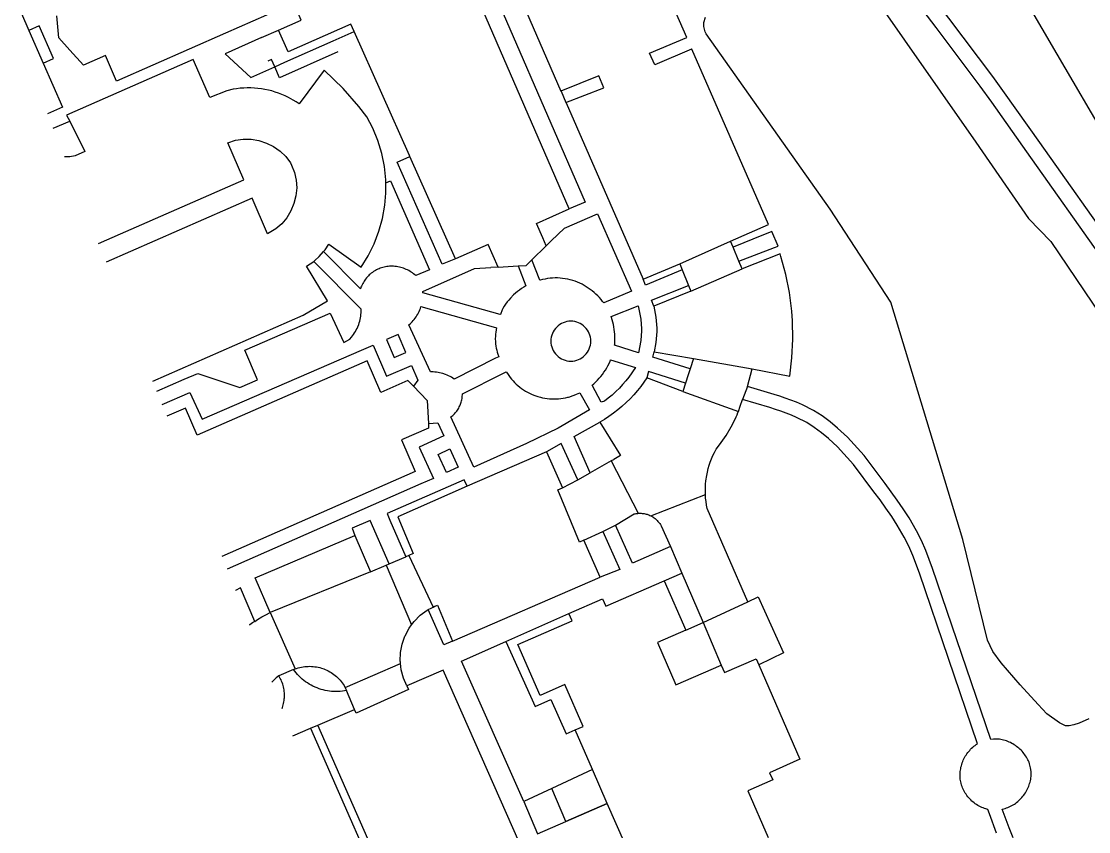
# Model space of a CAD drawing. Header units: millimetres. Extents: x 111502 to 977541, y 8702 to 1044108.
# Drawn here: x 974721.4 to 974855.2, y 475184.5 to 475286.1 of the extents above; entities that cross this region are included whole.
import ezdxf

# ---------------------------------------------------------------- set-up
doc = ezdxf.new("R2010")
doc.units = ezdxf.units.MM
doc.header["$LTSCALE"] = 0.25
doc.layers.add('X HVSS Site Background', color=8, linetype='Continuous')

# ---------------------------------------------------------------- blocks, each defined once
blk = doc.blocks.new('OS MAP')
at = {"layer": 'X HVSS Site Background'}
for points in [[(488562.15, 239909.15), (488562.11, 239907.03), (488575.16, 239888.26), (488587.22, 239871.06), (488591.44, 239865.19), (488599.11, 239854.72), (488602.11, 239850.7), (488609.95, 239840.36), (488619.47, 239827.87), (488624.98, 239820.54), (488626.45, 239818.5), (488630.86, 239812.25), (488640.7, 239798.4), (488643.28, 239794.84), (488651.13, 239784.19), (488658.33, 239774.65), (488658.64, 239774.16), (488660.37, 239771.22), (488661.03, 239769.95), (488661.83, 239768.18), (488662.1, 239766.32), (488662.06, 239766.02)], [(488561.97, 239903.73), (488573.52, 239887.12), (488585.58, 239869.91), (488589.81, 239864.02), (488597.49, 239853.54), (488600.51, 239849.51), (488608.36, 239839.16), (488617.88, 239826.66), (488623.38, 239819.33), (488624.83, 239817.32), (488629.23, 239811.1), (488639.07, 239797.24)], [(488627.58, 239725.11), (488627.06, 239726.33), (488626.2, 239728.7), (488626.38, 239728.74), (488626.56, 239728.78), (488626.73, 239728.84), (488626.9, 239728.9), (488627.07, 239728.97), (488627.23, 239729.05), (488627.4, 239729.13), (488627.55, 239729.22), (488627.71, 239729.32), (488627.86, 239729.42), (488628, 239729.53), (488628.14, 239729.64), (488628.28, 239729.77), (488628.41, 239729.89), (488628.54, 239730.02), (488628.66, 239730.16), (488628.78, 239730.3), (488628.89, 239730.45), (488629, 239730.59), (488629.1, 239730.75), (488629.2, 239730.9), (488629.29, 239731.07), (488629.37, 239731.23), (488629.45, 239731.39), (488629.52, 239731.56), (488629.58, 239731.74), (488629.63, 239731.91), (488629.68, 239732.08), (488629.73, 239732.26), (488629.76, 239732.44), (488629.79, 239732.62), (488629.8, 239732.8), (488629.82, 239732.98), (488629.82, 239733.16), (488629.81, 239733.35), (488629.78, 239733.68), (488629.75, 239733.86), (488629.71, 239734.04), (488629.66, 239734.21), (488629.61, 239734.39), (488629.55, 239734.56), (488629.48, 239734.73), (488629.4, 239734.89), (488629.32, 239735.05), (488629.23, 239735.21), (488629.13, 239735.36), (488629.02, 239735.51), (488628.92, 239735.66), (488628.8, 239735.8), (488628.68, 239735.94), (488628.55, 239736.07), (488628.42, 239736.2), (488628.29, 239736.32), (488628.14, 239736.44), (488628, 239736.55), (488627.85, 239736.66), (488627.7, 239736.76), (488627.54, 239736.86), (488627.38, 239736.94), (488627.22, 239737.03), (488627.05, 239737.1), (488626.88, 239737.17), (488626.71, 239737.24), (488626.54, 239737.29), (488626.36, 239737.34), (488626.19, 239737.39), (488626.01, 239737.42), (488625.83, 239737.45), (488625.65, 239737.47), (488625.47, 239737.48), (488625.29, 239737.48), (488625.1, 239737.48), (488624.75, 239737.44), (488617.46, 239758.85), (488616.6, 239761.13), (488616.05, 239762.38), (488615.45, 239763.59), (488614.53, 239765.22), (488613.79, 239766.35), (488613.04, 239767.43), (488612.27, 239768.49), (488611.51, 239769.53), (488608.89, 239773.01), (488606.79, 239775.33), (488605.55, 239776.47), (488604.6, 239777.25), (488603.62, 239777.98), (488602.55, 239778.67), (488601.15, 239779.38), (488600.41, 239779.7), (488599.7, 239779.96), (488598.99, 239780.21), (488598.31, 239780.45), (488597.6, 239780.69), (488594.27, 239781.69)], [(488637.03, 239740.01), (488635.84, 239739.47), (488635.18, 239739.28), (488634.6, 239739.15), (488634.14, 239739.14), (488633.36, 239739.53), (488631.79, 239740.62), (488630.7, 239741.79), (488628.44, 239744.27), (488626.04, 239747.03), (488625.03, 239748.46), (488624.34, 239749.86), (488621.25, 239762.51), (488612.24, 239792.25), (488604.62, 239803.92), (488589.08, 239825.89), (488588.96, 239826.14), (488588.85, 239826.45), (488588.78, 239826.79), (488588.77, 239827.1), (488588.79, 239827.3), (488589, 239827.97)], [(488605, 239837.9), (488622.9, 239812.3), (488629.5, 239802.75), (488632.3, 239799.85), (488656.5, 239764.03)], [(488667.9, 239766.98), (488667.49, 239767.55), (488664.32, 239772.03), (488661.25, 239776.58), (488656.98, 239783.17), (488652.4, 239790.58), (488645.57, 239802), (488639.41, 239812.57), (488633.1, 239823.33), (488627.16, 239833.53), (488621.47, 239843.28), (488616.05, 239852.52), (488611.82, 239859.78), (488606.87, 239868.2)], [(488592.14, 239799.9), (488596.89, 239801.98), (488587.27, 239823.98), (488587.22, 239823.96), (488582.64, 239822.01), (488581.99, 239823.45), (488586.64, 239825.44), (488575.93, 239849.89)], [(488553, 239847.4), (488555, 239848.28), (488573.91, 239804.8), (488571.91, 239803.93)], [(488571.91, 239803.93), (488553.7, 239845.8)], [(488560.33, 239842.96), (488570.87, 239818.7)], [(488535.46, 239826.35), (488538.29, 239827.61), (488537.37, 239829.72), (488528.8, 239825.98), (488515.15, 239819.96), (488513.75, 239823.17), (488511.02, 239821.95), (488509.29, 239823.85), (488507.91, 239825.37), (488507.66, 239828.15)], [(488503.22, 239828.44), (488504.14, 239826.32)], [(488505.97, 239822.21), (488507.25, 239822.78), (488505.44, 239826.9), (488504.14, 239826.32)], [(488504.14, 239826.32), (488505.97, 239822.21)], [(488533.34, 239825.41), (488535.46, 239826.35)], [(488534.98, 239821.76), (488536.26, 239822.33), (488542.3, 239825.01), (488544.94, 239826.19)], [(488544.94, 239826.19), (488544.53, 239827.1), (488536.68, 239823.61), (488535.46, 239826.35)], [(488551.92, 239810.51), (488551.86, 239810.65), (488544.94, 239826.19)], [(488533.34, 239825.41), (488528.79, 239823.38), (488532, 239820.43), (488534.98, 239821.76)], [(488542.9, 239823.64), (488535.59, 239820.39), (488534.98, 239821.76)], [(488505.97, 239822.21), (488508.39, 239816.71), (488506.49, 239815.87)], [(488548.9, 239807.2), (488548.9, 239807.36), (488548.9, 239807.58), (488548.73, 239809.25), (488548.4, 239810.9), (488547.92, 239812.51), (488547.29, 239814.06), (488546.55, 239815.48), (488545.52, 239816.79), (488543.55, 239819.04), (488541.19, 239821.34), (488538.04, 239817.1), (488537.67, 239817.35), (488537.29, 239817.59), (488536.69, 239817.92), (488536.29, 239818.11), (488535.88, 239818.29), (488535.47, 239818.45), (488535.05, 239818.59), (488534.62, 239818.72), (488534.19, 239818.83), (488533.75, 239818.92), (488533.31, 239818.99), (488532.87, 239819.05), (488532.43, 239819.08), (488531.99, 239819.1), (488531.54, 239819.11), (488531.1, 239819.09), (488530.65, 239819.06), (488530.21, 239819.01), (488529.77, 239818.94), (488528.98, 239818.76), (488526.84, 239817.92), (488524.74, 239822.68), (488508.89, 239815.7), (488509.28, 239814.92)], [(488534.98, 239821.76), (488534.57, 239822.67), (488534.12, 239822.47)], [(488571.5, 239817.27), (488576.26, 239819.12), (488575.63, 239820.64), (488570.87, 239818.7)], [(488570.87, 239818.7), (488570.88, 239818.68), (488571.5, 239817.27)], [(488571.5, 239817.27), (488571.52, 239817.23), (488581.19, 239795.12)], [(488507.19, 239814.08), (488509.28, 239814.92)], [(488509.28, 239814.92), (488511.16, 239811.13), (488509.97, 239810.58), (488509.75, 239810.54), (488509.52, 239810.5), (488509.29, 239810.47), (488509.05, 239810.46), (488508.83, 239810.45), (488508.63, 239810.45)], [(488512.9, 239799.61), (488515.64, 239800.81), (488531.13, 239807.6), (488529.11, 239812.23), (488530.05, 239812.54), (488531.02, 239812.68), (488532.01, 239812.67), (488532.99, 239812.51), (488533.94, 239812.2), (488534.83, 239811.75), (488535.65, 239811.19), (488536.36, 239810.5), (488536.94, 239809.7), (488537.09, 239809.43), (488537.47, 239808.52), (488537.68, 239807.55), (488537.74, 239806.57), (488537.63, 239805.58), (488537.39, 239804.62), (488537.01, 239803.7), (488536.5, 239802.84), (488535.87, 239802.08), (488535.13, 239801.43), (488534.29, 239800.92), (488534.08, 239800.82), (488532.14, 239805.27), (488513.83, 239797.26)], [(488557.64, 239797.66), (488555.99, 239797.01), (488550.34, 239809.81), (488551.92, 239810.51)], [(488557.64, 239797.66), (488551.92, 239810.51)], [(488548.9, 239807.2), (488549.5, 239807.46), (488554.37, 239796.32), (488552.67, 239795.57), (488552.54, 239795.69), (488552.4, 239795.8), (488552.25, 239795.91), (488552.1, 239796.01), (488551.95, 239796.11), (488551.8, 239796.2), (488551.64, 239796.28), (488551.47, 239796.36), (488551.31, 239796.43), (488551.14, 239796.49), (488550.97, 239796.55), (488550.79, 239796.61), (488550.62, 239796.65), (488550.4, 239796.69), (488550.23, 239796.71), (488550.06, 239796.73), (488549.89, 239796.74), (488549.72, 239796.75), (488549.55, 239796.74), (488549.38, 239796.74), (488549.21, 239796.72), (488549.04, 239796.7), (488548.87, 239796.67), (488548.71, 239796.64), (488548.54, 239796.59), (488548.38, 239796.55), (488548.22, 239796.5), (488548.06, 239796.44), (488547.9, 239796.37), (488547.75, 239796.3), (488547.6, 239796.22), (488547.38, 239796.08), (488547.23, 239795.98), (488547.09, 239795.88), (488546.96, 239795.77), (488546.84, 239795.66), (488546.72, 239795.54), (488546.6, 239795.41), (488546.49, 239795.28), (488546.38, 239795.15), (488546.28, 239795.01), (488546.19, 239794.87), (488546.1, 239794.73), (488546.02, 239794.58), (488545.94, 239794.43), (488545.87, 239794.27), (488545.79, 239794.11), (488545.73, 239793.93), (488541.1, 239798.59)], [(488541.1, 239798.59), (488541.22, 239798.72), (488541.3, 239798.81), (488541.77, 239799.5), (488545.82, 239796.63), (488546.7, 239798.06), (488547.44, 239799.56), (488548.04, 239801.13), (488548.49, 239802.75), (488548.79, 239804.4), (488548.92, 239805.91), (488548.9, 239807.2)], [(488569.66, 239799.92), (488571.31, 239801.51), (488575.45, 239803.33), (488579.73, 239793.63), (488576.23, 239792.15), (488576.08, 239792.35), (488575.89, 239792.59), (488575.69, 239792.82), (488575.48, 239793.04), (488575.26, 239793.26), (488575.03, 239793.46), (488574.79, 239793.66), (488574.55, 239793.85), (488574.3, 239794.02), (488574.04, 239794.19), (488573.78, 239794.35), (488573.51, 239794.49), (488573.23, 239794.63), (488572.95, 239794.75), (488572.66, 239794.86), (488572.37, 239794.96), (488572.02, 239795.06), (488571.71, 239795.13), (488571.39, 239795.19), (488571.08, 239795.23), (488570.76, 239795.26), (488570.45, 239795.28), (488570.13, 239795.28), (488569.81, 239795.26), (488569.5, 239795.24), (488569.18, 239795.2), (488568.87, 239795.14), (488568.56, 239795.08), (488568.25, 239795), (488568.22, 239794.99), (488567.23, 239797.56)], [(488569.02, 239799.3), (488568.58, 239800.32), (488567.79, 239802.12), (488571.91, 239803.93)], [(488593.19, 239797.39), (488597.63, 239799.1), (488598.08, 239799.27), (488597.31, 239801.1), (488597.03, 239800.99), (488596.26, 239800.68), (488592.45, 239799.15)], [(488562.99, 239796.65), (488561.76, 239799.47), (488557.64, 239797.66)], [(488569.02, 239799.3), (488569.66, 239799.92)], [(488585.76, 239797.06), (488592.14, 239799.9)], [(488592.45, 239799.15), (488592.14, 239799.9)], [(488539.87, 239797.36), (488539.91, 239797.39), (488540, 239797.47), (488540.55, 239797.96), (488541.1, 239798.59)], [(488567.23, 239797.56), (488569.02, 239799.3)], [(488593.19, 239797.39), (488592.45, 239799.15)], [(488594.85, 239783.9), (488599.56, 239782.96), (488599.83, 239785.27), (488599.94, 239787.59), (488599.89, 239789.91), (488599.8, 239791.13), (488599.51, 239793.44), (488599.06, 239795.71), (488598.45, 239797.96), (488598.34, 239798.29), (488593.59, 239796.42)], [(488519.71, 239782.36), (488538.56, 239790.61), (488541.6, 239792.43), (488538.97, 239796.74), (488539.87, 239797.36)], [(488520.21, 239781.08), (488523.61, 239782.58), (488525.33, 239783.31), (488530.6, 239781.56), (488532.81, 239782.51), (488531.22, 239786.22), (488541.95, 239790.85), (488543.66, 239787.21), (488544.39, 239787.62), (488544.61, 239787.87), (488544.75, 239788.04), (488544.87, 239788.21), (488544.99, 239788.39), (488545.1, 239788.58), (488545.21, 239788.76), (488545.3, 239788.95), (488545.39, 239789.15), (488545.52, 239789.46), (488545.59, 239789.67), (488545.65, 239789.87), (488545.7, 239790.08), (488545.74, 239790.29), (488545.77, 239790.5), (488545.79, 239790.72), (488545.81, 239790.93), (488545.81, 239791.15), (488545.81, 239791.37), (488539.87, 239797.36)], [(488565.5, 239796.8), (488566.47, 239794.28), (488566.2, 239794.12), (488565.93, 239793.94), (488565.67, 239793.76), (488565.41, 239793.57), (488565.17, 239793.37), (488564.93, 239793.15), (488564.53, 239792.75), (488564.32, 239792.51), (488564.12, 239792.27), (488563.93, 239792.01), (488563.75, 239791.75), (488563.59, 239791.47), (488563.49, 239791.3), (488563.3, 239790.7), (488563.25, 239790.71), (488553.56, 239793.43), (488553.55, 239793.59), (488560.02, 239796.47), (488562.09, 239796.59)], [(488562.99, 239796.65), (488562.09, 239796.59)], [(488562.99, 239796.65), (488565.5, 239796.8)], [(488565.5, 239796.8), (488566.51, 239796.86), (488567.23, 239797.56)], [(488581.19, 239795.12), (488585.76, 239797.06)], [(488585.76, 239797.06), (488586.06, 239796.32)], [(488593.59, 239796.42), (488593.19, 239797.39)], [(488586.06, 239796.32), (488581.48, 239794.37), (488581.19, 239795.12)], [(488586.06, 239796.32), (488586.84, 239794.35)], [(488587.14, 239793.61), (488593.59, 239796.42)], [(488582.5, 239791.73), (488582.21, 239792.48), (488586.84, 239794.35)], [(488586.84, 239794.35), (488587.14, 239793.61)], [(488587.14, 239793.61), (488582.5, 239791.73)], [(488563.06, 239785.41), (488562.66, 239785.21), (488557.48, 239782.61), (488557.31, 239782.72), (488557.14, 239782.83), (488556.96, 239782.93), (488556.78, 239783.02), (488556.59, 239783.11), (488556.4, 239783.18), (488556.05, 239783.3), (488555.85, 239783.35), (488555.66, 239783.4), (488555.46, 239783.43), (488555.26, 239783.46), (488555.05, 239783.48), (488554.85, 239783.5), (488554.5, 239783.5), (488551.8, 239789.4), (488551.95, 239789.52), (488552.09, 239789.66), (488552.22, 239789.79), (488552.35, 239789.93), (488552.47, 239790.08), (488552.59, 239790.23), (488552.72, 239790.42), (488552.82, 239790.58), (488552.92, 239790.75), (488553.02, 239790.92), (488553.1, 239791.09), (488553.17, 239791.27), (488553.24, 239791.45), (488553.32, 239791.7), (488562.65, 239789.06), (488562.78, 239789.02), (488562.73, 239788.76), (488562.69, 239788.49), (488562.67, 239788.23), (488562.65, 239787.96), (488562.64, 239787.7), (488562.66, 239787.28), (488562.68, 239787.02), (488562.71, 239786.75), (488562.76, 239786.49), (488562.81, 239786.23), (488562.88, 239785.97), (488562.95, 239785.71), (488563.06, 239785.41)], [(488580.61, 239785.91), (488577.59, 239786.85), (488577.61, 239786.98), (488577.63, 239787.29), (488577.64, 239787.6), (488577.64, 239787.91), (488577.63, 239788.22), (488577.6, 239788.53), (488577.56, 239788.84), (488577.51, 239789.14), (488577.45, 239789.45), (488577.37, 239789.75), (488577.29, 239790.05), (488577.19, 239790.34), (488577.15, 239790.43), (488580.55, 239791.8), (488580.87, 239790.12), (488580.97, 239788.91), (488580.97, 239788.66), (488580.88, 239787.45), (488580.61, 239785.91)], [(488582.5, 239791.73), (488582.76, 239790.37), (488582.87, 239788.99), (488582.87, 239788.59), (488582.77, 239787.21), (488582.56, 239786.04)], [(488569.61, 239787.36), (488569.62, 239787.12), (488569.66, 239786.87), (488569.72, 239786.63), (488569.8, 239786.4), (488569.91, 239786.18), (488570.03, 239785.97), (488570.18, 239785.77), (488570.34, 239785.59), (488570.52, 239785.43), (488570.72, 239785.28), (488570.93, 239785.16), (488571.15, 239785.05), (488571.38, 239784.97), (488571.62, 239784.91), (488571.87, 239784.87), (488572.11, 239784.86), (488572.36, 239784.87), (488572.6, 239784.91), (488572.84, 239784.97), (488573.07, 239785.05), (488573.29, 239785.16), (488573.5, 239785.28), (488573.7, 239785.43), (488573.88, 239785.59), (488574.04, 239785.77), (488574.19, 239785.97), (488574.32, 239786.18), (488574.42, 239786.4), (488574.5, 239786.63), (488574.56, 239786.87), (488574.6, 239787.12), (488574.61, 239787.36), (488574.6, 239787.61), (488574.56, 239787.85), (488574.5, 239788.09), (488574.42, 239788.32), (488574.32, 239788.54), (488574.19, 239788.75), (488574.04, 239788.95), (488573.88, 239789.13), (488573.7, 239789.29), (488573.5, 239789.44), (488573.29, 239789.57), (488573.07, 239789.67), (488572.84, 239789.75), (488572.6, 239789.81), (488572.36, 239789.85), (488572.11, 239789.86), (488571.87, 239789.85), (488571.62, 239789.81), (488571.38, 239789.75), (488571.15, 239789.67), (488570.93, 239789.57), (488570.72, 239789.44), (488570.52, 239789.29), (488570.34, 239789.13), (488570.18, 239788.95), (488570.03, 239788.75), (488569.91, 239788.54), (488569.8, 239788.32), (488569.72, 239788.09), (488569.66, 239787.85), (488569.62, 239787.61), (488569.61, 239787.36)], [(488549, 239787.58), (488549.96, 239785.33), (488551.43, 239785.95), (488550.47, 239788.2), (488549, 239787.58)], [(488520.87, 239779.4), (488524.33, 239780.92), (488525.89, 239777.6), (488545.86, 239786.24), (488547.31, 239786.86), (488549.01, 239782.97), (488552.14, 239784.29), (488552.93, 239782.45), (488552.37, 239781.7)], [(488587.08, 239783.91), (488582.37, 239785.37), (488582.56, 239786.04)], [(488582.56, 239786.04), (488587.48, 239785.17)], [(488552.37, 239781.7), (488551.68, 239782.42), (488548.29, 239780.94), (488546.57, 239784.88), (488525.27, 239775.59), (488523.79, 239778.97), (488521.45, 239777.95)], [(488575.93, 239779.71), (488574.8, 239781.83), (488574.99, 239782.02), (488575.22, 239782.23), (488575.45, 239782.46), (488575.67, 239782.7), (488575.88, 239782.94), (488576.08, 239783.2), (488576.26, 239783.46), (488576.44, 239783.73), (488576.61, 239784), (488576.76, 239784.28), (488576.91, 239784.57), (488577.04, 239784.86), (488577.1, 239785.01), (488580.21, 239784.05), (488579.36, 239782.83), (488578.99, 239782.37), (488578.6, 239781.91), (488578.19, 239781.47), (488577.76, 239781.04), (488577.27, 239780.6), (488576.8, 239780.22), (488576.32, 239779.85), (488575.93, 239779.71)], [(488587.48, 239785.17), (488587.08, 239783.91)], [(488587.48, 239785.17), (488594.85, 239783.9)], [(488573.23, 239780.9), (488573.25, 239780.87), (488574.44, 239778.74), (488570.51, 239776.44), (488566.56, 239774.53), (488559.96, 239771.56), (488557.08, 239777.86), (488557.3, 239778.04), (488557.41, 239778.14), (488557.52, 239778.25), (488557.62, 239778.36), (488557.71, 239778.48), (488557.81, 239778.6), (488557.89, 239778.72), (488557.97, 239778.84), (488558.05, 239778.97), (488558.12, 239779.11), (488558.19, 239779.24), (488558.27, 239779.45), (488558.32, 239779.59), (488558.37, 239779.73), (488558.41, 239779.88), (488558.44, 239780.02), (488558.47, 239780.17), (488558.49, 239780.32), (488558.5, 239780.47), (488558.51, 239780.62), (488558.51, 239780.77), (488563.66, 239783.36), (488564, 239783.53), (488564.15, 239783.29), (488564.32, 239783.05), (488564.49, 239782.82), (488564.67, 239782.6), (488564.86, 239782.38), (488565.06, 239782.17), (488565.27, 239781.98), (488565.48, 239781.78), (488565.71, 239781.6), (488565.94, 239781.43), (488566.18, 239781.27), (488566.42, 239781.11), (488566.67, 239780.97), (488566.92, 239780.84), (488567.18, 239780.72), (488567.45, 239780.6), (488567.72, 239780.5), (488567.99, 239780.41), (488568.29, 239780.33), (488568.57, 239780.27), (488568.85, 239780.21), (488569.14, 239780.17), (488569.42, 239780.14), (488569.71, 239780.12), (488570, 239780.12), (488570.29, 239780.13), (488570.57, 239780.14), (488570.86, 239780.17), (488571.14, 239780.21), (488571.43, 239780.26), (488571.71, 239780.33), (488571.81, 239780.35), (488571.99, 239780.4), (488572.26, 239780.49), (488572.53, 239780.59), (488572.8, 239780.7), (488573.23, 239780.9)], [(488586.5, 239782.1), (488581.85, 239783.54), (488581.64, 239782.78)], [(488587.08, 239783.91), (488586.83, 239783.14), (488586.5, 239782.1)], [(488594.27, 239781.69), (488594.85, 239783.9)], [(488581.64, 239782.78), (488580.88, 239781.69), (488580.46, 239781.16), (488580.01, 239780.64), (488579.55, 239780.14), (488579.06, 239779.66), (488578.51, 239779.17), (488577.99, 239778.73), (488577.45, 239778.32), (488576.89, 239777.92), (488576.31, 239777.55), (488575.73, 239777.21)], [(488586.16, 239781.05), (488581.64, 239782.78)], [(488586.5, 239782.1), (488586.16, 239781.05)], [(488552.37, 239781.7), (488554.08, 239779.91), (488554.25, 239777.04)], [(488586.16, 239781.05), (488593.11, 239778.54)], [(488594.27, 239781.69), (488593.63, 239780.06)], [(488593.11, 239778.54), (488593.35, 239779.19), (488593.63, 239780.06)], [(488625.46, 239725.7), (488624.58, 239728.11), (488624.4, 239728.65), (488624.14, 239728.72), (488623.96, 239728.77), (488623.79, 239728.84), (488623.62, 239728.91), (488623.45, 239728.98), (488623.28, 239729.07), (488623.12, 239729.16), (488622.97, 239729.26), (488622.81, 239729.36), (488622.66, 239729.47), (488622.52, 239729.59), (488622.38, 239729.71), (488622.24, 239729.84), (488622.11, 239729.97), (488621.99, 239730.11), (488621.87, 239730.25), (488621.76, 239730.4), (488621.65, 239730.55), (488621.55, 239730.7), (488621.46, 239730.86), (488621.37, 239731.02), (488621.29, 239731.19), (488621.21, 239731.36), (488621.15, 239731.53), (488621.09, 239731.71), (488621.03, 239731.93), (488620.99, 239732.11), (488620.96, 239732.29), (488620.93, 239732.47), (488620.92, 239732.66), (488620.91, 239732.84), (488620.91, 239733.02), (488620.92, 239733.21), (488620.93, 239733.39), (488620.96, 239733.58), (488620.99, 239733.76), (488621.02, 239733.94), (488621.07, 239734.12), (488621.12, 239734.3), (488621.18, 239734.48), (488621.24, 239734.65), (488621.31, 239734.82), (488621.39, 239734.99), (488621.47, 239735.15), (488621.56, 239735.32), (488621.66, 239735.47), (488621.76, 239735.63), (488621.87, 239735.78), (488621.99, 239735.92), (488622.11, 239736.06), (488622.23, 239736.2), (488622.36, 239736.33), (488622.5, 239736.45), (488622.64, 239736.57), (488622.79, 239736.68), (488622.94, 239736.78), (488623.1, 239736.88), (488615.82, 239758.26), (488614.99, 239760.47), (488614.47, 239761.64), (488613.91, 239762.78), (488613.04, 239764.31), (488612.34, 239765.38), (488611.62, 239766.43), (488610.87, 239767.46), (488610.11, 239768.49), (488607.55, 239771.9), (488605.55, 239774.1), (488604.4, 239775.16), (488603.53, 239775.88), (488602.63, 239776.55), (488601.68, 239777.16), (488600.42, 239777.8), (488599.76, 239778.08), (488599.1, 239778.33), (488598.42, 239778.57), (488597.75, 239778.8), (488597.07, 239779.03), (488593.63, 239780.06)], [(488588.98, 239768.12), (488588.97, 239768.55), (488588.98, 239768.99), (488589, 239769.43), (488589.04, 239769.87), (488589.14, 239770.52), (488589.23, 239770.95), (488589.33, 239771.38), (488589.45, 239771.8), (488589.59, 239772.21), (488589.74, 239772.62), (488589.92, 239773.03), (488590.1, 239773.42), (488590.32, 239773.83), (488590.76, 239774.38), (488591.17, 239774.94), (488591.57, 239775.53), (488592.22, 239776.63), (488592.54, 239777.25), (488592.84, 239777.89), (488592.94, 239778.13), (488593.06, 239778.41), (488593.11, 239778.54)], [(488554.25, 239777.04), (488554.28, 239776.45), (488550.89, 239774.97), (488552.61, 239771.03), (488528.37, 239760.38)], [(488554.25, 239777.04), (488555.44, 239777.11), (488556.19, 239775.48), (488553.11, 239774.05), (488554.89, 239770.15), (488553.3, 239769.46), (488529, 239758.79)], [(488574.53, 239770.86), (488572.52, 239775.41), (488575.73, 239777.21)], [(488575.73, 239777.21), (488578.35, 239773.01), (488577.48, 239772.52), (488577.44, 239772.5), (488577.17, 239772.35)], [(488573, 239769.97), (488570.89, 239774.55), (488569.06, 239773.5)], [(488556.94, 239773.84), (488557.98, 239771.57), (488556.53, 239770.9), (488555.49, 239773.17), (488556.94, 239773.84)], [(488569.06, 239773.5), (488559.13, 239769.16)], [(488569.06, 239773.5), (488571.05, 239768.97)], [(488577.17, 239772.35), (488574.53, 239770.86)], [(488577.17, 239772.35), (488580.55, 239765.78)], [(488559.13, 239769.16), (488558.73, 239769.97), (488549.07, 239765.75), (488549.43, 239764.92), (488551.43, 239760.32)], [(488571.05, 239768.97), (488573, 239769.97)], [(488573, 239769.97), (488574.53, 239770.86)], [(488559.13, 239769.16), (488550.4, 239765.34), (488552.36, 239760.72), (488551.8, 239760.48)], [(488573.75, 239762.41), (488573.2, 239762.18), (488570.49, 239768.74), (488571.05, 239768.97)], [(488582.15, 239765.46), (488588.98, 239768.12)], [(488594.3, 239754.7), (488589.21, 239766.38), (488589.13, 239766.81), (488589.06, 239767.24), (488589.01, 239767.68), (488588.98, 239768.12)], [(488549.33, 239759.43), (488546.96, 239764.87), (488544.69, 239763.92), (488545.02, 239762.99)], [(488577.7, 239764.31), (488580.06, 239765.7), (488580.18, 239765.73), (488580.3, 239765.75), (488580.41, 239765.77), (488580.43, 239765.77), (488580.49, 239765.77), (488580.55, 239765.78)], [(488580.55, 239765.78), (488580.68, 239765.79), (488580.8, 239765.79), (488580.93, 239765.78), (488581.05, 239765.77), (488581.18, 239765.76), (488581.3, 239765.74), (488581.42, 239765.72), (488581.55, 239765.69), (488581.67, 239765.66), (488581.78, 239765.62), (488581.9, 239765.57), (488582.02, 239765.52), (488582.15, 239765.46)], [(488582.15, 239765.46), (488582.26, 239765.4), (488582.37, 239765.34), (488582.47, 239765.27), (488582.57, 239765.2), (488582.67, 239765.12), (488582.77, 239765.04), (488582.86, 239764.95), (488582.95, 239764.86), (488583.03, 239764.77), (488583.11, 239764.68), (488583.19, 239764.58), (488583.26, 239764.48), (488583.33, 239764.37), (488583.42, 239764.22), (488584.6, 239761.63)], [(488573.75, 239762.41), (488576.1, 239763.5)], [(488576.1, 239763.5), (488578.24, 239758.74), (488575.77, 239757.78)], [(488576.1, 239763.5), (488577.7, 239764.31)], [(488584.6, 239761.63), (488579.82, 239759.51), (488577.7, 239764.31)], [(488534.41, 239753.34), (488532.51, 239757.7), (488545.02, 239762.99)], [(488545.02, 239762.99), (488546.97, 239758.44)], [(488575.77, 239757.78), (488573.75, 239762.41)], [(488584.6, 239761.63), (488586.03, 239758.29)], [(488546.97, 239758.44), (488548.96, 239759.28)], [(488548.96, 239759.28), (488549.33, 239759.43)], [(488548.96, 239759.28), (488552.14, 239751.79)], [(488549.33, 239759.43), (488551.43, 239760.32)], [(488551.8, 239760.48), (488551.43, 239760.32)], [(488551.8, 239760.48), (488554.84, 239754.03)], [(488546.97, 239758.44), (488534.41, 239753.34)], [(488583.81, 239757.33), (488586.03, 239758.29)], [(488586.03, 239758.29), (488588.68, 239752.08)], [(488557.26, 239749.73), (488575.77, 239757.78)], [(488571.86, 239753.22), (488576.08, 239755.06), (488576.48, 239754.14), (488583.81, 239757.33)], [(488583.81, 239757.33), (488586.51, 239751.13)], [(488532.47, 239752.23), (488530.68, 239756.45), (488530.07, 239756.12), (488530.06, 239756.11)], [(488594.3, 239754.7), (488595.58, 239755.3), (488598.78, 239748.3), (488595.68, 239746.79)], [(488554.23, 239753.71), (488554.59, 239753.9), (488554.84, 239754.03)], [(488554.84, 239754.03), (488555.04, 239754.14), (488555.29, 239754.24), (488555.37, 239754.27), (488557.26, 239749.73)], [(488588.68, 239752.08), (488594.3, 239754.7)], [(488532.47, 239752.23), (488532.83, 239752.47), (488533.35, 239752.78), (488533.87, 239753.07), (488534.41, 239753.34)], [(488534.41, 239753.34), (488537.53, 239746.27)], [(488552.14, 239751.79), (488552.46, 239752.22), (488552.47, 239752.23), (488553.23, 239752.99), (488554.09, 239753.63), (488554.23, 239753.71)], [(488557.26, 239749.73), (488556.2, 239749.27), (488554.23, 239753.71)], [(488563.97, 239749.72), (488571.86, 239753.22)], [(488572.66, 239738.63), (488573.65, 239739.06), (488571.37, 239744.31), (488568.25, 239742.95), (488565.47, 239749.35), (488572.26, 239752.3), (488571.86, 239753.22)], [(488532.47, 239752.23), (488532.33, 239752.14), (488532.18, 239752.03), (488531.85, 239751.79), (488531.79, 239751.74)], [(488550.76, 239746.95), (488550.74, 239747.1), (488550.73, 239747.23), (488550.77, 239748.31), (488550.96, 239749.36), (488551.3, 239750.38), (488551.32, 239750.42), (488551.83, 239751.37), (488552.14, 239751.79)], [(488586.51, 239751.13), (488588.68, 239752.08)], [(488588.68, 239752.08), (488590.97, 239746.73)], [(488586.51, 239751.13), (488582.97, 239749.59), (488585.27, 239744.27), (488590.97, 239746.73)], [(488566.23, 239729.65), (488558.42, 239747.25), (488563.97, 239749.72)], [(488563.97, 239749.72), (488567.65, 239741.57), (488569.59, 239742.44), (488571.53, 239738.12), (488572.66, 239738.63)], [(488590.97, 239746.73), (488591.36, 239745.82), (488595.35, 239747.55), (488595.68, 239746.79)], [(488537.34, 239746.19), (488535.5, 239745.39)], [(488537.34, 239746.19), (488537.53, 239746.27)], [(488544, 239743.55), (488543.47, 239743.47), (488543.2, 239743.44), (488542.93, 239743.42), (488542.66, 239743.42), (488542.39, 239743.43), (488542.12, 239743.45), (488541.85, 239743.48), (488541.59, 239743.52), (488541.32, 239743.57), (488541.06, 239743.63), (488540.8, 239743.7), (488540.54, 239743.78), (488540.29, 239743.88), (488540.04, 239743.98), (488539.78, 239744.1), (488539.54, 239744.23), (488539.3, 239744.36), (488539.08, 239744.51), (488538.85, 239744.66), (488538.64, 239744.83), (488538.43, 239745), (488538.23, 239745.18), (488538.03, 239745.36), (488537.85, 239745.56), (488537.67, 239745.76), (488537.5, 239745.97), (488537.34, 239746.19)], [(488537.53, 239746.27), (488537.72, 239746.34), (488537.73, 239746.34), (488537.93, 239746.4), (488538.14, 239746.45), (488538.34, 239746.5), (488538.55, 239746.54), (488538.76, 239746.56), (488538.96, 239746.58), (488539.17, 239746.59), (488539.38, 239746.6), (488539.59, 239746.59), (488539.8, 239746.58), (488540.01, 239746.55), (488540.22, 239746.52), (488540.43, 239746.48), (488540.63, 239746.43), (488540.83, 239746.38), (488541.12, 239746.28), (488541.32, 239746.2), (488541.51, 239746.12), (488541.69, 239746.02), (488541.88, 239745.92), (488542.06, 239745.81), (488542.23, 239745.69), (488542.4, 239745.57), (488542.57, 239745.44), (488542.72, 239745.3), (488542.88, 239745.16), (488543.03, 239745.01), (488543.17, 239744.86), (488543.3, 239744.7), (488543.43, 239744.53), (488543.55, 239744.36), (488543.67, 239744.18), (488543.77, 239744), (488543.8, 239743.94)], [(488543.8, 239743.94), (488550.76, 239746.95)], [(488551.55, 239744.14), (488551.13, 239745.13), (488550.85, 239746.16), (488550.8, 239746.59), (488550.76, 239746.95)], [(488575.01, 239703.36), (488556.11, 239746.12), (488551.55, 239744.14)], [(488595.68, 239746.79), (488600.83, 239734.95), (488597.03, 239733.26), (488597.43, 239732.35), (488594.31, 239730.99), (488596.86, 239725.12)], [(488535.5, 239745.39), (488535.33, 239745.27), (488535.17, 239745.14), (488535.02, 239745.01), (488534.87, 239744.87), (488534.73, 239744.72), (488534.61, 239744.59)], [(488535.9, 239741.3), (488535.95, 239741.43), (488536.05, 239741.76), (488536.1, 239741.94), (488536.13, 239742.13), (488536.16, 239742.32), (488536.18, 239742.5), (488536.2, 239742.65), (488536.2, 239742.69), (488536.2, 239742.88), (488536.2, 239743.07), (488536.19, 239743.26), (488536.17, 239743.45), (488536.15, 239743.64), (488536.12, 239743.82), (488536.08, 239744.01), (488536.03, 239744.19), (488535.98, 239744.37), (488535.91, 239744.55), (488535.84, 239744.73), (488535.77, 239744.9), (488535.68, 239745.07), (488535.5, 239745.39)], [(488543.8, 239743.94), (488543.87, 239743.82), (488544, 239743.55)], [(488544.99, 239741.17), (488544, 239743.55)], [(488551.55, 239744.14), (488551.76, 239743.68), (488545.2, 239740.71), (488544.99, 239741.17)], [(488540.4, 239739.24), (488544.99, 239741.17)], [(488539.48, 239738.84), (488540.4, 239739.24)], [(488554.76, 239709.38), (488555.39, 239710.07), (488555.9, 239710.85), (488556.28, 239711.71), (488556.53, 239712.61), (488556.64, 239713.54), (488556.58, 239714.47), (488556.36, 239715.37), (488556.28, 239715.59), (488551.54, 239713.84), (488540.4, 239739.24)], [(488537.25, 239737.89), (488539.48, 239738.84)], [(488539.48, 239738.84), (488550.62, 239713.44), (488547.46, 239712)], [(488574.83, 239733.65), (488572.66, 239738.63)], [(488574.83, 239733.65), (488569.71, 239731.27)], [(488574.83, 239733.65), (488569.71, 239731.27)], [(488576.67, 239729.41), (488574.83, 239733.65)], [(488569.71, 239731.27), (488566.23, 239729.65)], [(488571.49, 239727.14), (488569.71, 239731.27)], [(488566.23, 239729.65), (488567.94, 239725.58)], [(488576.67, 239729.41), (488571.49, 239727.14)], [(488571.49, 239727.14), (488576.67, 239729.41)], [(488578.9, 239724.29), (488576.67, 239729.41)], [(488567.94, 239725.58), (488571.49, 239727.14)]]:
    blk.add_lwpolyline(points, dxfattribs=at)

msp = doc.modelspace()

# ---------------------------------------------------------------- block references
at = {"lineweight": 0}
msp.add_blockref('OS MAP', (486218.2, 235458.61), dxfattribs=at)

doc.saveas('drawing.dxf')
